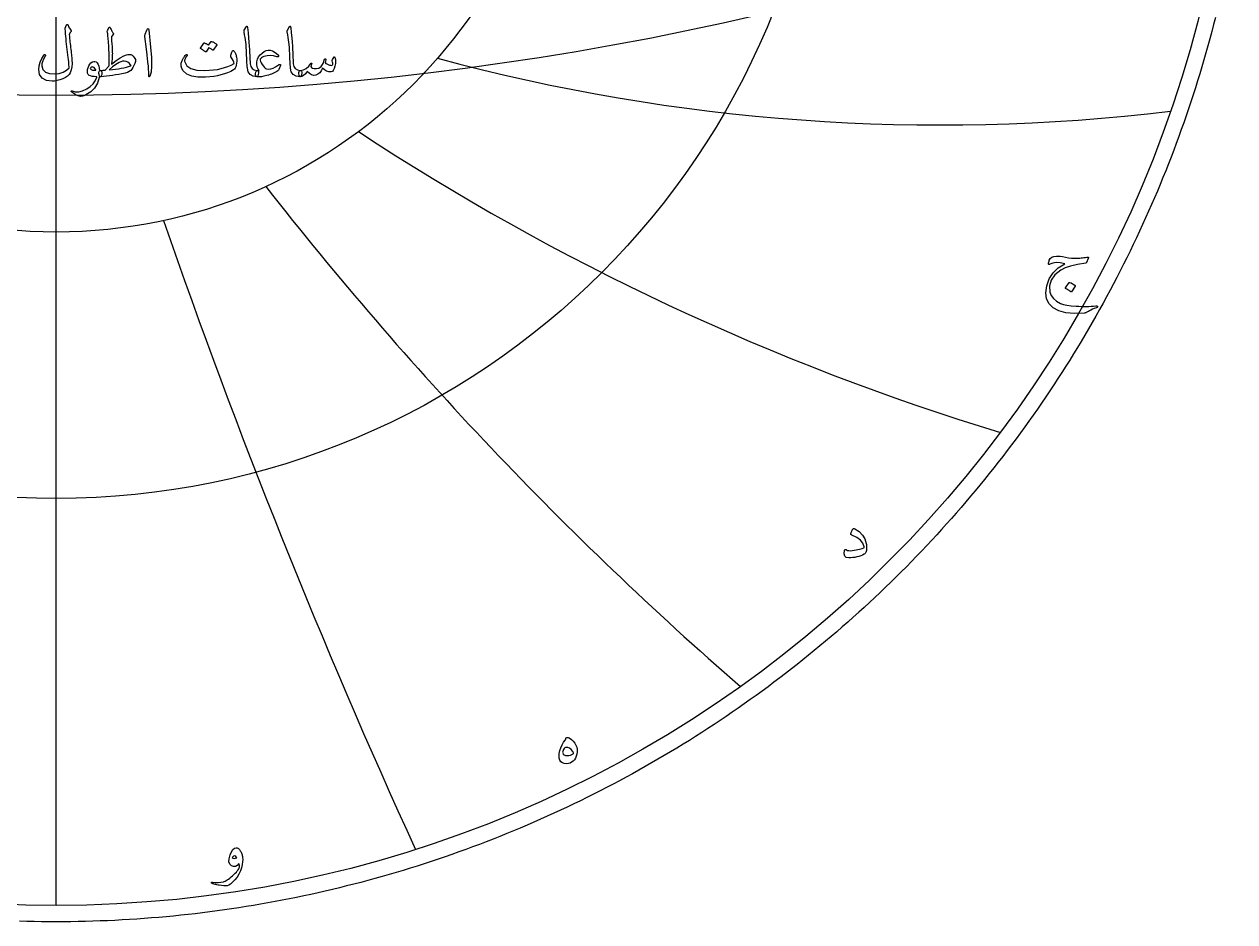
# Model space of a CAD drawing. Header units: millimetres. Extents: x -55 to 55, y -55 to 56.
# Drawn here: x -1.5 to 54, y -54.8 to -13.6 of the extents above; entities that cross this region are included whole.
import ezdxf

# ---------------------------------------------------------------- set-up
doc = ezdxf.new("R2010")
doc.units = ezdxf.units.MM
for name, color, linetype in [('CUT_OUTER', 1, 'Continuous'), ('ENGRAVE', 7, 'Continuous'), ('ENGRAVE_FINE', 8, 'Continuous'), ('TEXT', 5, 'Continuous')]:
    doc.layers.add(name, color=color, linetype=linetype)

msp = doc.modelspace()

# ---------------------------------------------------------------- linework, layer by layer
at = {"layer": 'CUT_OUTER'}
msp.add_lwpolyline([(53.1092, -13.3032), (53.0266, -13.6288), (52.942, -13.9539), (52.8553, -14.2785), (52.7667, -14.6025), (52.6761, -14.926), (52.5836, -15.249), (52.489, -15.5713), (52.3925, -15.8931), (52.294, -16.2143), (52.1935, -16.5348), (52.0911, -16.8548), (51.9867, -17.1741), (51.8803, -17.4927), (51.772, -17.8107), (51.6617, -18.1281), (51.5495, -18.4447), (51.4354, -18.7607), (51.3193, -19.0759), (51.2013, -19.3905), (51.0814, -19.7043), (50.9595, -20.0173), (50.8357, -20.3296), (50.71, -20.6412), (50.5824, -20.9519), (50.4529, -21.2619), (50.3215, -21.5711), (50.1882, -21.8794), (50.053, -22.187), (49.9159, -22.4937), (49.7769, -22.7995), (49.6361, -23.1045), (49.4934, -23.4086), (49.3488, -23.7119), (49.2024, -24.0142), (49.0542, -24.3157), (48.904, -24.6162), (48.7521, -24.9158), (48.5983, -25.2145), (48.4426, -25.5122), (48.2852, -25.809), (48.1259, -26.1048), (47.9648, -26.3996), (47.802, -26.6934), (47.6373, -26.9862), (47.4708, -27.278), (47.3025, -27.5687), (47.1325, -27.8585), (46.9606, -28.1471), (46.787, -28.4347), (46.6117, -28.7213), (46.4346, -29.0067), (46.2557, -29.2911), (46.0751, -29.5744), (45.8928, -29.8565), (45.7087, -30.1376), (45.523, -30.4175), (45.3355, -30.6962), (45.1463, -30.9738), (44.9554, -31.2502), (44.7628, -31.5255), (44.5685, -31.7996), (44.3725, -32.0724), (44.1749, -32.3441), (43.9756, -32.6145), (43.7747, -32.8838), (43.5721, -33.1517), (43.3678, -33.4185), (43.162, -33.6839), (42.9545, -33.9481), (42.7454, -34.2111), (42.5346, -34.4727), (42.3223, -34.733), (42.1084, -34.9921), (41.8929, -35.2498), (41.6758, -35.5062), (41.4572, -35.7612), (41.237, -36.0149), (41.0152, -36.2673), (40.7919, -36.5182), (40.5671, -36.7679), (40.3407, -37.0161), (40.1128, -37.2629), (39.8834, -37.5083), (39.6525, -37.7523), (39.4201, -37.9949), (39.1863, -38.2361), (38.9509, -38.4758), (38.7141, -38.7141), (38.4758, -38.9509), (38.2361, -39.1863), (37.9949, -39.4201), (37.7523, -39.6525), (37.5083, -39.8834), (37.2629, -40.1128), (37.0161, -40.3407), (36.7679, -40.5671), (36.5182, -40.7919), (36.2673, -41.0152), (36.0149, -41.237), (35.7612, -41.4572), (35.5062, -41.6758), (35.2498, -41.8929), (34.9921, -42.1084), (34.733, -42.3223), (34.4727, -42.5346), (34.2111, -42.7454), (33.9481, -42.9545), (33.6839, -43.162), (33.4185, -43.3678), (33.1517, -43.5721), (32.8838, -43.7747), (32.6145, -43.9756), (32.3441, -44.1749), (32.0724, -44.3725), (31.7996, -44.5685), (31.5255, -44.7628), (31.2502, -44.9554), (30.9738, -45.1463), (30.6962, -45.3355), (30.4175, -45.523), (30.1376, -45.7087), (29.8565, -45.8928), (29.5744, -46.0751), (29.2911, -46.2557), (29.0067, -46.4346), (28.7213, -46.6117), (28.4347, -46.787), (28.1471, -46.9606), (27.8585, -47.1325), (27.5687, -47.3025), (27.278, -47.4708), (26.9862, -47.6373), (26.6934, -47.802), (26.3996, -47.9648), (26.1048, -48.1259), (25.809, -48.2852), (25.5122, -48.4426), (25.2145, -48.5983), (24.9158, -48.7521), (24.6162, -48.904), (24.3157, -49.0542), (24.0142, -49.2024), (23.7119, -49.3488), (23.4086, -49.4934), (23.1045, -49.6361), (22.7995, -49.7769), (22.4937, -49.9159), (22.187, -50.053), (21.8794, -50.1882), (21.5711, -50.3215), (21.2619, -50.4529), (20.9519, -50.5824), (20.6412, -50.71), (20.3296, -50.8357), (20.0173, -50.9595), (19.7043, -51.0814), (19.3905, -51.2013), (19.0759, -51.3193), (18.7607, -51.4354), (18.4447, -51.5495), (18.1281, -51.6617), (17.8107, -51.772), (17.4927, -51.8803), (17.1741, -51.9867), (16.8548, -52.0911), (16.5348, -52.1935), (16.2143, -52.294), (15.8931, -52.3925), (15.5713, -52.489), (15.249, -52.5836), (14.926, -52.6761), (14.6025, -52.7667), (14.2785, -52.8553), (13.9539, -52.942), (13.6288, -53.0266), (13.3032, -53.1092), (12.977, -53.1898), (12.6504, -53.2685), (12.3233, -53.3451), (11.9958, -53.4197), (11.6678, -53.4923), (11.3393, -53.5629), (11.0105, -53.6314), (10.6812, -53.698), (10.3515, -53.7625), (10.0214, -53.825), (9.691, -53.8855), (9.3602, -53.944), (9.029, -54.0004), (8.6975, -54.0548), (8.3656, -54.1071), (8.0335, -54.1574), (7.701, -54.2057), (7.3683, -54.2519), (7.0353, -54.2961), (6.702, -54.3383), (6.3684, -54.3784), (6.0347, -54.4164), (5.7007, -54.4524), (5.3664, -54.4864), (5.032, -54.5183), (4.6974, -54.5481), (4.3626, -54.5759), (4.0277, -54.6017), (3.6926, -54.6253), (3.3573, -54.647), (3.0219, -54.6665), (2.6865, -54.6841), (2.3509, -54.6995), (2.0152, -54.7129), (1.6794, -54.7242), (1.3436, -54.7335), (1.0078, -54.7407), (0.6719, -54.7459), (0.3359, -54.749), (0, -54.75), (-0.3359, -54.749), (-0.6719, -54.7459), (-1.0078, -54.7407), (-1.3436, -54.7335), (-1.6794, -54.7242)], dxfattribs=at)
at = {"layer": 'ENGRAVE'}
for points in [[(0, -54), (0, 54)], [(0, -54), (0, -23.1383)]]:
    msp.add_lwpolyline(points, dxfattribs=at)
for radius in [54, 35.3478, 23.1383]:
    msp.add_circle((0, 0), radius, dxfattribs=at)
for centre, radius, start, end in [((40.5108, 70.1668), 88.3967, 254.890012, 276.848499), ((76.1833, 76.1833), 113.3898, 236.651368, 253.120233), ((139.69, 80.65), 165.1278, 218.017817, 228.99706), ((311.2503, 83.3993), 324.163, 199.088471, 204.578093)]:
    msp.add_arc(centre, radius, start, end, dxfattribs=at)
at = {"layer": 'ENGRAVE_FINE'}
msp.add_arc((0, 125.8167), 142.6767, 247.925664, 292.074336, dxfattribs=at)
at = {"layer": 'TEXT'}
for points in [[(0.4726, -13.6462), (0.4782, -13.6365), (0.4854, -13.6295), (0.4942, -13.6253), (0.5046, -13.6239), (0.515, -13.6257), (0.5237, -13.6311), (0.5309, -13.6401), (0.5365, -13.6526), (0.5663, -13.7259), (0.598, -13.7892), (0.6317, -13.8424), (0.6675, -13.8858), (0.678, -13.9013), (0.681, -13.9193), (0.6764, -13.9396), (0.6643, -13.9624), (0.6565, -13.9734), (0.6491, -13.984), (0.6421, -13.9941), (0.6355, -14.0039), (0.6293, -14.0131), (0.6235, -14.0215), (0.6182, -14.0291), (0.6132, -14.0359), (0.6048, -14.0482), (0.5988, -14.063), (0.5952, -14.0802), (0.594, -14.0997), (0.5978, -14.1549), (0.6028, -14.2151), (0.609, -14.2803), (0.6164, -14.3504), (0.6247, -14.4256), (0.6339, -14.5057), (0.6439, -14.5908), (0.6547, -14.681), (0.6668, -14.7709), (0.6774, -14.8554), (0.6867, -14.9345), (0.6946, -15.0083), (0.7013, -15.0769), (0.707, -15.1404), (0.7117, -15.199), (0.7154, -15.2526), (0.7195, -15.4113), (0.7066, -15.5616), (0.6764, -15.7035), (0.6291, -15.837), (0.583, -15.9155), (0.5118, -15.9879), (0.4154, -16.0544), (0.2938, -16.1149), (0.1621, -16.165), (0.0383, -16.2003), (-0.0774, -16.2208), (-0.1852, -16.2266), (-0.4551, -16.1895), (-0.6483, -16.0877), (-0.7649, -15.9212), (-0.8048, -15.6901), (-0.7908, -15.5179), (-0.7457, -15.3492), (-0.6694, -15.1841), (-0.5621, -15.0227), (-0.5539, -15.0133), (-0.5453, -15.0075), (-0.5363, -15.0053), (-0.5269, -15.0067), (-0.517, -15.0105), (-0.5094, -15.0155), (-0.5042, -15.0217), (-0.5014, -15.029), (-0.4994, -15.04), (-0.4998, -15.0506), (-0.5026, -15.0608), (-0.5078, -15.0706), (-0.581, -15.2133), (-0.6315, -15.3348), (-0.6593, -15.4352), (-0.6643, -15.5145), (-0.611, -15.6851), (-0.4958, -15.8043), (-0.3188, -15.8719), (-0.0798, -15.8881), (0.1355, -15.8648), (0.3186, -15.8107), (0.4693, -15.7258), (0.5876, -15.6103), (0.5851, -15.5545), (0.5808, -15.4893), (0.5747, -15.4148), (0.5669, -15.3308), (0.557, -15.2373), (0.5449, -15.134), (0.5306, -15.021), (0.5142, -14.8981), (0.4986, -14.7714), (0.4838, -14.6466), (0.4699, -14.5239), (0.4567, -14.4031), (0.4445, -14.2844), (0.4335, -14.1676), (0.4237, -14.0528), (0.4152, -13.94), (0.4024, -13.8315), (0.403, -13.8191), (0.4048, -13.8075), (0.4078, -13.7967), (0.412, -13.7868)], [(2.4207, -13.7612), (2.4283, -13.753), (2.4351, -13.7476), (2.4411, -13.745), (2.4463, -13.7452), (2.4524, -13.748), (2.4582, -13.7532), (2.4636, -13.7608), (2.4686, -13.7708), (2.4889, -13.8139), (2.5081, -13.8538), (2.5264, -13.8905), (2.5437, -13.9241), (2.5601, -13.954), (2.576, -13.98), (2.5913, -14.0019), (2.6059, -14.0199), (2.6167, -14.0347), (2.6203, -14.0502), (2.6167, -14.0666), (2.6059, -14.0838), (2.5421, -14.1636), (2.5339, -14.1774), (2.5285, -14.1931), (2.5259, -14.2109), (2.5261, -14.2307), (2.5365, -14.3814), (2.5453, -14.5141), (2.5524, -14.6289), (2.558, -14.7257), (2.5622, -14.8047), (2.5652, -14.8662), (2.567, -14.9101), (2.5676, -14.9364), (2.5669, -15.0143), (2.5648, -15.0881), (2.5613, -15.158), (2.5564, -15.2239), (2.5503, -15.2857), (2.5433, -15.3436), (2.5352, -15.3975), (2.5261, -15.4474), (2.7431, -15.2813), (2.9309, -15.1536), (3.0896, -15.0642), (3.2191, -15.0131), (3.2768, -14.9995), (3.3285, -14.9939), (3.3742, -14.9963), (3.4139, -15.0067), (3.47, -15.0358), (3.5233, -15.0817), (3.5738, -15.1444), (3.6215, -15.2239), (3.6289, -15.2428), (3.6319, -15.2646), (3.6305, -15.2891), (3.6247, -15.3165), (3.5929, -15.4147), (3.5552, -15.5081), (3.5115, -15.5967), (3.4618, -15.6805), (3.4135, -15.7344), (3.3452, -15.7811), (3.257, -15.8206), (3.1488, -15.853), (3.004, -15.885), (2.8602, -15.9141), (2.7174, -15.9401), (2.5756, -15.9632), (2.435, -15.983), (2.2958, -15.9995), (2.1579, -16.0126), (2.0215, -16.0222), (2.0061, -16.0179), (1.992, -16.0047), (1.979, -15.9827), (1.9672, -15.952), (1.9568, -15.9143), (1.9513, -15.8777), (1.9505, -15.8424), (1.9545, -15.8083), (1.9634, -15.7785), (1.9776, -15.7564), (1.997, -15.7418), (2.0215, -15.7348), (2.0542, -15.733), (2.085, -15.7308), (2.114, -15.7282), (2.1413, -15.7252), (2.1667, -15.7222), (2.1904, -15.7197), (2.2122, -15.7175), (2.2323, -15.7157), (2.4111, -15.5432), (2.4127, -15.5357), (2.4143, -15.526), (2.4159, -15.5142), (2.4175, -15.5001), (2.4191, -15.4838), (2.4207, -15.4654), (2.4223, -15.4447), (2.4239, -15.4219), (2.4253, -15.397), (2.4263, -15.3704), (2.4269, -15.3419), (2.4271, -15.3117), (2.4271, -15.2798), (2.4271, -15.2466), (2.4271, -15.212), (2.4271, -15.176), (2.4267, -15.1352), (2.4255, -15.0865), (2.4235, -15.0298), (2.4207, -14.9652), (2.4171, -14.8929), (2.4127, -14.8135), (2.4075, -14.7269), (2.4015, -14.633), (2.3878, -14.4249), (2.3752, -14.2602), (2.3638, -14.139), (2.3536, -14.0614), (2.3455, -14.0115), (2.3401, -13.9736), (2.3375, -13.9476), (2.3377, -13.9337), (2.3474, -13.9073), (2.3572, -13.8826), (2.3673, -13.8594), (2.3776, -13.8379), (2.3881, -13.8175), (2.3988, -13.7979), (2.4096, -13.7792), (2.4207, -13.7612)], [(4.1548, -13.8826), (4.1853, -13.8235), (4.2099, -13.8027), (4.2285, -13.8203), (4.241, -13.8762), (4.3145, -14.6586), (4.3582, -15.1388), (4.368, -15.5225), (4.3438, -15.8095), (4.2857, -15.9999), (4.2752, -16.0155), (4.2658, -16.0238), (4.2576, -16.025), (4.2506, -16.019), (4.245, -16.0097), (4.241, -15.9975), (4.2386, -15.9825), (4.2378, -15.9648), (4.2378, -15.8264), (4.2315, -15.6797), (4.2187, -15.5246), (4.1995, -15.3612), (4.1953, -15.3185), (4.1827, -15.2031), (4.1618, -15.0151), (4.1325, -14.7544), (4.0622, -14.1764), (4.0606, -14.1456), (4.0622, -14.1173), (4.067, -14.0913), (4.075, -14.0678)], [(8.7152, -13.7229), (8.7214, -13.7133), (8.7272, -13.7069), (8.7326, -13.7037), (8.7375, -13.7037), (8.7451, -13.7079), (8.7519, -13.7205), (8.7579, -13.7414), (8.7631, -13.7708), (8.7894, -14.0093), (8.811, -14.2299), (8.8278, -14.4325), (8.8397, -14.6171), (8.8474, -14.775), (8.8545, -14.9165), (8.861, -15.0416), (8.8669, -15.1504), (8.872, -15.2428), (8.8761, -15.3189), (8.8792, -15.3785), (8.8813, -15.4219), (8.9096, -15.5516), (8.9723, -15.647), (9.0693, -15.7081), (9.2006, -15.7348), (9.2371, -15.7444), (9.2605, -15.7668), (9.2707, -15.8019), (9.2677, -15.8498), (9.2527, -15.9252), (9.2365, -15.9791), (9.2192, -16.0115), (9.2006, -16.0222), (9.0158, -15.9979), (8.8797, -15.9248), (8.7922, -15.8031), (8.7535, -15.6326), (8.7474, -15.5511), (8.7419, -15.4694), (8.737, -15.3874), (8.7328, -15.3053), (8.7289, -15.223), (8.7252, -15.1404), (8.7217, -15.0577), (8.7184, -14.9748), (8.7124, -14.8166), (8.704, -14.6742), (8.6932, -14.5475), (8.6801, -14.4366), (8.6645, -14.3302), (8.6465, -14.2167), (8.6262, -14.0962), (8.6034, -13.9688), (8.6004, -13.9458), (8.601, -13.9249), (8.6052, -13.9059), (8.613, -13.889)], [(10.692, -13.7229), (10.6982, -13.7133), (10.704, -13.7069), (10.7094, -13.7037), (10.7144, -13.7037), (10.7219, -13.7079), (10.7287, -13.7205), (10.7347, -13.7414), (10.7399, -13.7708), (10.7662, -14.0093), (10.7878, -14.2299), (10.8046, -14.4325), (10.8165, -14.6171), (10.8242, -14.775), (10.8313, -14.9165), (10.8378, -15.0416), (10.8437, -15.1504), (10.8488, -15.2428), (10.8529, -15.3189), (10.856, -15.3785), (10.8581, -15.4219), (10.8864, -15.5516), (10.9491, -15.647), (11.0461, -15.7081), (11.1774, -15.7348), (11.2139, -15.7444), (11.2373, -15.7668), (11.2475, -15.8019), (11.2445, -15.8498), (11.2295, -15.9252), (11.2133, -15.9791), (11.196, -16.0115), (11.1774, -16.0222), (10.9926, -15.9979), (10.8565, -15.9248), (10.769, -15.8031), (10.7303, -15.6326), (10.7242, -15.5511), (10.7187, -15.4694), (10.7139, -15.3874), (10.7096, -15.3053), (10.7057, -15.223), (10.702, -15.1404), (10.6985, -15.0577), (10.6952, -14.9748), (10.6892, -14.8166), (10.6808, -14.6742), (10.67, -14.5475), (10.6569, -14.4366), (10.6413, -14.3302), (10.6233, -14.2167), (10.603, -14.0962), (10.5802, -13.9688), (10.5772, -13.9458), (10.5778, -13.9249), (10.582, -13.9059), (10.5898, -13.889)], [(7.0929, -14.4095), (7.0969, -14.4055), (7.1025, -14.4031), (7.1096, -14.4023), (7.1184, -14.4031), (7.1499, -14.4149), (7.1803, -14.4279), (7.2097, -14.442), (7.2382, -14.4574), (7.2658, -14.4742), (7.2929, -14.4925), (7.3193, -14.5125), (7.3452, -14.534), (7.3502, -14.5406), (7.3523, -14.5476), (7.3517, -14.555), (7.3484, -14.5628), (7.1951, -14.8055), (7.1909, -14.8087), (7.1847, -14.8087), (7.1765, -14.8055), (7.1663, -14.7991), (7.1593, -14.7932), (7.148, -14.7851), (7.1322, -14.7749), (7.112, -14.7624), (7.0873, -14.7475), (7.0577, -14.7301), (7.0234, -14.71), (6.9843, -14.6873), (6.8629, -14.8758), (6.8573, -14.8815), (6.8502, -14.8829), (6.8414, -14.8799), (6.831, -14.8726), (6.822, -14.8662), (6.8078, -14.8566), (6.7885, -14.8438), (6.7639, -14.8279), (6.7338, -14.8087), (6.6977, -14.7863), (6.6556, -14.7608), (6.6075, -14.732), (6.6025, -14.7273), (6.6003, -14.7225), (6.6009, -14.7177), (6.6043, -14.7129), (6.7607, -14.4798), (6.7647, -14.4758), (6.7703, -14.4734), (6.7775, -14.4726), (6.7863, -14.4734), (6.813, -14.4821), (6.839, -14.4921), (6.8641, -14.5036), (6.8885, -14.5165), (6.912, -14.5306), (6.9348, -14.5456), (6.9567, -14.5617), (6.9779, -14.5788)], [(8.134, -14.8342), (8.1554, -14.8612), (8.1751, -14.8909), (8.1929, -14.9235), (8.209, -14.9588), (8.2233, -14.9967), (8.2358, -15.037), (8.2464, -15.0797), (8.2553, -15.1249), (8.2669, -15.2155), (8.2697, -15.3053), (8.2637, -15.3943), (8.2489, -15.4825), (8.2266, -15.5612), (8.1978, -15.6246), (8.1627, -15.6729), (8.1212, -15.7061), (7.9895, -15.7757), (7.8497, -15.8378), (7.702, -15.8923), (7.5464, -15.9392), (7.3827, -15.9781), (7.211, -16.0087), (7.0314, -16.0308), (6.8438, -16.0446), (6.4921, -16.041), (6.2035, -15.9919), (5.9779, -15.8973), (5.8155, -15.7572), (5.7488, -15.6476), (5.718, -15.5296), (5.7232, -15.4033), (5.7644, -15.2686), (5.7782, -15.2395), (5.7943, -15.2099), (5.8126, -15.1796), (5.833, -15.1488), (5.8557, -15.1174), (5.8805, -15.0853), (5.9076, -15.0527), (5.9368, -15.0195), (5.9466, -15.0101), (5.9568, -15.0043), (5.9673, -15.0021), (5.9783, -15.0035), (5.9857, -15.0063), (5.9919, -15.0115), (5.9969, -15.0191), (6.0007, -15.029), (6.0025, -15.0384), (6.0015, -15.0474), (5.9977, -15.056), (5.9911, -15.0642), (5.9638, -15.0967), (5.9392, -15.1304), (5.9174, -15.1654), (5.8985, -15.2015), (5.8855, -15.236), (5.8785, -15.2694), (5.8775, -15.3015), (5.8825, -15.3324), (5.9823, -15.5131), (6.1699, -15.6398), (6.4454, -15.7127), (6.8086, -15.7316), (7.0083, -15.7239), (7.1987, -15.7073), (7.3796, -15.6816), (7.5511, -15.647), (7.7135, -15.6034), (7.8669, -15.5508), (8.0113, -15.4892), (8.1467, -15.4187), (8.1336, -15.3528), (8.1036, -15.2797), (8.0569, -15.1995), (7.9935, -15.1121), (7.9915, -15.1037), (7.9919, -15.0881), (7.9946, -15.0654), (7.9998, -15.0354), (8.0012, -15.0324), (8.0022, -15.0298), (8.0028, -15.0277), (8.003, -15.0259), (8.0134, -14.9851), (8.0286, -14.9396), (8.0485, -14.8893), (8.0733, -14.8342), (8.0843, -14.8175), (8.098, -14.8119), (8.1146, -14.8175), (8.134, -14.8342)], [(10.2768, -15.5017), (10.1906, -15.6933), (10.1796, -15.7123), (10.1691, -15.7276), (10.1589, -15.7394), (10.1491, -15.7476), (10.0994, -15.7816), (10.0461, -15.8135), (9.9892, -15.8431), (9.9287, -15.8705), (9.8649, -15.8962), (9.7978, -15.9204), (9.7275, -15.9433), (9.6541, -15.9648), (9.5168, -15.9983), (9.3954, -16.019), (9.29, -16.027), (9.2006, -16.0222), (9.1665, -16.0067), (9.1439, -15.9759), (9.1329, -15.93), (9.1335, -15.869), (9.1417, -15.8139), (9.1535, -15.7731), (9.1689, -15.7468), (9.1878, -15.7348), (9.191, -15.7348), (9.1942, -15.7348), (9.1974, -15.7348), (9.2006, -15.7348), (9.2244, -15.7372), (9.2477, -15.738), (9.2707, -15.7372), (9.2932, -15.7348), (9.2545, -15.6775), (9.2246, -15.6143), (9.2034, -15.545), (9.191, -15.4698), (9.1892, -15.335), (9.2126, -15.2151), (9.2611, -15.1099), (9.3347, -15.0195), (9.4296, -14.935), (9.5224, -14.8702), (9.6132, -14.8249), (9.702, -14.7991), (9.7978, -14.7993), (9.9064, -14.835), (10.0277, -14.9063), (10.1619, -15.0131), (10.177, -15.0296), (10.1842, -15.0474), (10.1834, -15.0664), (10.1746, -15.0865), (10.1621, -15.1021), (10.1467, -15.1105), (10.1285, -15.1117), (10.1076, -15.1057), (9.9573, -15.0622), (9.8066, -15.0466), (9.6555, -15.059), (9.504, -15.0993), (9.4439, -15.1247), (9.3978, -15.1528), (9.3657, -15.1837), (9.3475, -15.2175), (9.3431, -15.2602), (9.3555, -15.3149), (9.3846, -15.3815), (9.4305, -15.4602), (9.4864, -15.5396), (9.5391, -15.5991), (9.5886, -15.6386), (9.6349, -15.6582), (9.7357, -15.6682), (9.8369, -15.6566), (9.9385, -15.6234), (10.0405, -15.5688), (10.1331, -15.5049), (10.181, -15.4745), (10.2194, -15.457), (10.2481, -15.4522), (10.2673, -15.4602), (10.275, -15.47), (10.2792, -15.4801), (10.2798, -15.4907), (10.2768, -15.5017)], [(1.9576, -16.0574), (1.8828, -16.3202), (1.7572, -16.5404), (1.581, -16.7178), (1.3541, -16.8526), (1.3223, -16.8662), (1.291, -16.8785), (1.2601, -16.8894), (1.2295, -16.8989), (1.1996, -16.9068), (1.1704, -16.9128), (1.1421, -16.9171), (1.1145, -16.9196), (1.0459, -16.9098), (0.9549, -16.8741), (0.8415, -16.8124), (0.7058, -16.7248), (0.6912, -16.7122), (0.6826, -16.7001), (0.68, -16.6883), (0.6834, -16.6769), (0.691, -16.6681), (0.701, -16.6641), (0.7134, -16.6649), (0.7281, -16.6705), (0.8692, -16.7162), (1.0275, -16.716), (1.203, -16.6699), (1.3956, -16.5779), (1.5529, -16.4711), (1.683, -16.3456), (1.786, -16.2013), (1.8618, -16.0382), (1.8612, -16.0324), (1.8594, -16.0278), (1.8564, -16.0244), (1.8523, -16.0222), (1.7423, -16.0159), (1.6487, -16.0031), (1.5714, -15.9839), (1.5105, -15.9584), (1.4634, -15.9189), (1.4339, -15.8642), (1.4219, -15.7943), (1.4275, -15.7093), (1.4293, -15.698), (1.4315, -15.6865), (1.4341, -15.6748), (1.4371, -15.663), (1.4405, -15.6507), (1.4443, -15.6378), (1.4485, -15.6243), (1.4531, -15.6103), (1.4906, -15.5191), (1.5361, -15.4434), (1.5896, -15.3833), (1.6511, -15.3388), (1.7139, -15.3145), (1.7716, -15.3149), (1.8241, -15.34), (1.8714, -15.3899), (1.9127, -15.4594), (1.9441, -15.54), (1.9654, -15.6318), (1.9768, -15.7348), (1.9831, -15.7347), (1.9892, -15.7344), (1.9951, -15.7339), (2.0008, -15.7332), (2.0064, -15.7325), (2.0123, -15.732), (2.0184, -15.7317), (2.0247, -15.7316), (2.0463, -15.7362), (2.063, -15.75), (2.075, -15.7729), (2.0822, -15.8051), (2.0852, -15.8404), (2.0846, -15.8761), (2.0804, -15.9123), (2.0726, -15.9488), (2.0624, -15.9809), (2.0511, -16.0039), (2.0385, -16.0177), (2.0247, -16.0222), (1.964, -16.0222), (1.9636, -16.028), (1.9624, -16.0358), (1.9604, -16.0456), (1.9576, -16.0574)], [(3.1073, -15.3005), (3.0912, -15.3011), (3.0746, -15.3029), (3.0576, -15.3059), (3.0403, -15.3101), (2.8834, -15.3718), (2.7289, -15.4578), (2.5768, -15.5682), (2.4271, -15.7029), (2.5766, -15.6889), (2.7185, -15.6725), (2.8528, -15.6538), (2.9796, -15.6326), (3.0987, -15.6089), (3.2103, -15.5823), (3.3143, -15.553), (3.4107, -15.5209), (3.4197, -15.5171), (3.4243, -15.5121), (3.4245, -15.5059), (3.4203, -15.4985), (3.3516, -15.4143), (3.2766, -15.3532), (3.1951, -15.3153), (3.1073, -15.3005)], [(12.7263, -15.1121), (12.7333, -15.1073), (12.7415, -15.1089), (12.7508, -15.1169), (12.7614, -15.1312), (12.7728, -15.1556), (12.7814, -15.1903), (12.7872, -15.2354), (12.7902, -15.2909), (12.7912, -15.354), (12.7878, -15.4155), (12.78, -15.4753), (12.7678, -15.5336), (12.7323, -15.647), (12.6928, -15.7284), (12.6492, -15.7779), (12.6017, -15.7955), (12.4894, -15.7889), (12.3854, -15.7596), (12.2898, -15.7075), (12.2025, -15.6326), (12.1427, -15.7506), (12.0716, -15.8426), (11.9894, -15.9087), (11.896, -15.9488), (11.798, -15.9576), (11.6988, -15.9328), (11.5984, -15.8745), (11.4968, -15.7827), (11.4145, -15.8875), (11.3339, -15.9624), (11.2549, -16.0073), (11.1774, -16.0222), (11.1619, -16.0135), (11.1471, -15.9871), (11.1331, -15.9432), (11.1199, -15.8817), (11.1151, -15.821), (11.1231, -15.7763), (11.1439, -15.7476), (11.1774, -15.7348), (11.3247, -15.7015), (11.4537, -15.6366), (11.5642, -15.5402), (11.6565, -15.4123), (11.6614, -15.4053), (11.6668, -15.4003), (11.6726, -15.3973), (11.6788, -15.3963), (11.6864, -15.3971), (11.6932, -15.3995), (11.6992, -15.4035), (11.7044, -15.4091), (11.7073, -15.4262), (11.7004, -15.4554), (11.6834, -15.4965), (11.6565, -15.5496), (11.6918, -15.5905), (11.7467, -15.6207), (11.8211, -15.64), (11.9151, -15.6486), (12.0323, -15.624), (12.1347, -15.544), (12.2223, -15.4085), (12.2952, -15.2175), (12.2988, -15.2077), (12.3031, -15.2007), (12.3083, -15.1965), (12.3143, -15.1951), (12.3233, -15.1959), (12.3311, -15.1983), (12.3377, -15.2023), (12.3431, -15.2079), (12.3471, -15.2159), (12.3495, -15.2239), (12.3502, -15.2318), (12.3495, -15.2398), (12.3175, -15.374), (12.3548, -15.4071), (12.3997, -15.4362), (12.4522, -15.4614), (12.5123, -15.4825), (12.5708, -15.4963), (12.6153, -15.4993), (12.6459, -15.4915), (12.6624, -15.473), (12.6678, -15.4446), (12.6648, -15.4043), (12.6534, -15.352), (12.6337, -15.2877), (12.6371, -15.2696), (12.6536, -15.2342), (12.6834, -15.1817), (12.7263, -15.1121)], [(1.8044, -15.6997), (1.7708, -15.6412), (1.7341, -15.5999), (1.6942, -15.5757), (1.6511, -15.5688), (1.6253, -15.5755), (1.6024, -15.5863), (1.5822, -15.6011), (1.5648, -15.6199), (1.5592, -15.6298), (1.5585, -15.6406), (1.5624, -15.6522), (1.5712, -15.6646), (1.6042, -15.6935), (1.6519, -15.7133), (1.7143, -15.7238), (1.7916, -15.7252), (1.7996, -15.7236), (1.8044, -15.7189), (1.806, -15.7109), (1.8044, -15.6997)], [(47.2886, -24.3491), (47.2068, -24.533), (47.1994, -24.5452), (47.1907, -24.5543), (47.1806, -24.5605), (47.1694, -24.5637), (46.7915, -24.6233), (46.4753, -24.6966), (46.2209, -24.7834), (46.0282, -24.8839), (45.758, -25.1043), (45.5845, -25.3463), (45.5077, -25.6101), (45.5275, -25.8956), (45.5875, -26.0502), (45.6893, -26.1869), (45.8328, -26.3057), (46.018, -26.4066), (46.1481, -26.4517), (46.3101, -26.4883), (46.504, -26.5165), (46.7299, -26.536), (46.85, -26.5418), (46.9684, -26.5454), (47.0851, -26.5469), (47.2, -26.5463), (47.3129, -26.5437), (47.4231, -26.5394), (47.5309, -26.5335), (47.636, -26.5258), (47.6607, -26.5241), (47.6803, -26.5258), (47.6948, -26.5309), (47.7042, -26.5394), (47.7093, -26.5499), (47.711, -26.5607), (47.7093, -26.572), (47.7042, -26.5837), (47.7005, -26.59), (47.6961, -26.5952), (47.6911, -26.5994), (47.6854, -26.6025), (47.6794, -26.6051), (47.6731, -26.608), (47.6666, -26.6111), (47.6599, -26.6144), (47.5617, -26.6457), (47.4751, -26.6783), (47.3999, -26.7121), (47.3363, -26.7472), (47.2955, -26.7726), (47.2584, -26.7941), (47.2248, -26.8117), (47.1949, -26.8256), (47.169, -26.8362), (47.1476, -26.8443), (47.1307, -26.8499), (47.1183, -26.8528), (46.6524, -26.8701), (46.2564, -26.8367), (45.9303, -26.7526), (45.6739, -26.6178), (45.4887, -26.433), (45.3793, -26.2022), (45.3456, -25.9254), (45.3878, -25.6027), (45.4994, -25.2776), (45.6739, -25.0006), (45.9115, -24.7717), (46.2122, -24.591), (45.9992, -24.5503), (45.8136, -24.5407), (45.6552, -24.5622), (45.524, -24.6148), (45.5126, -24.6191), (45.5019, -24.6216), (45.4921, -24.6225), (45.4832, -24.6216), (45.4757, -24.6188), (45.4704, -24.6139), (45.4672, -24.6069), (45.4661, -24.5978), (45.4708, -24.5554), (45.4781, -24.5135), (45.4879, -24.4719), (45.5002, -24.4309), (45.5436, -24.351), (45.6126, -24.292), (45.7071, -24.2539), (45.8272, -24.2367), (45.9032, -24.2373), (45.9984, -24.2461), (46.1127, -24.2629), (46.2462, -24.2878), (46.384, -24.3127), (46.5111, -24.3295), (46.6275, -24.3382), (46.7333, -24.3389), (46.7842, -24.3366), (46.8381, -24.3333), (46.8949, -24.329), (46.9548, -24.3235), (47.0176, -24.3168), (47.0834, -24.3086), (47.1521, -24.299), (47.2239, -24.2878), (47.265, -24.2865), (47.2894, -24.2963), (47.2973, -24.3172), (47.2886, -24.3491)], [(46.4097, -25.4528), (46.414, -25.4485), (46.4199, -25.446), (46.4276, -25.4451), (46.437, -25.446), (46.5032, -25.4728), (46.5656, -25.5056), (46.6241, -25.5443), (46.6788, -25.589), (46.6842, -25.5959), (46.6865, -25.6027), (46.6859, -25.6095), (46.6822, -25.6163), (46.5221, -25.8752), (46.5162, -25.8814), (46.5085, -25.8829), (46.4991, -25.8797), (46.4881, -25.8718), (46.4785, -25.865), (46.4634, -25.8547), (46.4427, -25.8411), (46.4165, -25.8241), (46.3844, -25.8037), (46.3459, -25.7798), (46.3009, -25.7526), (46.2496, -25.7219), (46.2428, -25.7168), (46.2394, -25.7117), (46.2394, -25.7066), (46.2428, -25.7015)], [(36.4074, -36.9556), (36.4209, -36.9151), (36.4342, -36.8785), (36.4473, -36.8461), (36.4602, -36.8177), (36.4726, -36.7931), (36.4845, -36.7721), (36.4956, -36.7547), (36.5062, -36.741), (36.5226, -36.7278), (36.5411, -36.7223), (36.5617, -36.7244), (36.5845, -36.7342), (36.7861, -36.8694), (36.9413, -37.0263), (37.0501, -37.2049), (37.1125, -37.4053), (37.1212, -37.4625), (37.127, -37.5185), (37.1298, -37.5732), (37.1295, -37.6267), (37.1261, -37.6784), (37.1193, -37.728), (37.1091, -37.7755), (37.0955, -37.8209), (37.0833, -37.8451), (37.0674, -37.8668), (37.0476, -37.886), (37.0239, -37.9026), (36.9426, -37.9424), (36.8587, -37.9767), (36.7723, -38.0054), (36.6833, -38.0286), (36.5922, -38.0467), (36.4994, -38.0602), (36.4048, -38.0689), (36.3086, -38.0729), (36.1945, -38.0538), (36.1246, -37.9895), (36.0991, -37.88), (36.1178, -37.7255), (36.1242, -37.7087), (36.1332, -37.6957), (36.1447, -37.6865), (36.1587, -37.6812), (36.1708, -37.6827), (36.1834, -37.6871), (36.1964, -37.6946), (36.2098, -37.705), (36.2513, -37.7274), (36.3077, -37.7399), (36.3791, -37.7427), (36.4653, -37.7357), (36.6524, -37.7084), (36.8051, -37.6778), (36.9232, -37.6437), (37.0069, -37.6062), (37.0112, -37.6011), (37.0137, -37.5926), (37.0146, -37.5807), (37.0137, -37.5654), (36.956, -37.4044), (36.8443, -37.2622), (36.6784, -37.1387), (36.4585, -37.034), (36.4297, -37.0188), (36.4116, -37.0007), (36.4042, -36.9797), (36.4074, -36.9556)], [(23.359, -46.315), (23.3881, -46.3016), (23.4211, -46.2988), (23.458, -46.3067), (23.4986, -46.3252), (23.5997, -46.3929), (23.6851, -46.47), (23.7547, -46.5564), (23.8086, -46.6522), (23.8459, -46.7521), (23.8657, -46.8541), (23.868, -46.9582), (23.8529, -47.0644), (23.8254, -47.1613), (23.7873, -47.2475), (23.7386, -47.3231), (23.6792, -47.388), (23.6121, -47.4402), (23.5403, -47.4774), (23.4639, -47.4998), (23.3828, -47.5073), (23.2768, -47.4996), (23.1903, -47.4698), (23.1235, -47.4178), (23.0762, -47.3437), (23.0479, -47.2537), (23.0379, -47.1504), (23.0462, -47.034), (23.0728, -46.9043), (23.116, -46.7698), (23.1742, -46.642), (23.2472, -46.5211), (23.3351, -46.407), (23.3381, -46.4016), (23.3402, -46.3925), (23.3415, -46.3795), (23.3419, -46.3627), (23.343, -46.3444), (23.3462, -46.3303), (23.3515, -46.3205), (23.359, -46.315)], [(23.6826, -47.0474), (23.6968, -47.0295), (23.6987, -47.0065), (23.6883, -46.9784), (23.6655, -46.9452), (23.5865, -46.8592), (23.5097, -46.7987), (23.435, -46.7638), (23.3624, -46.7544), (23.3279, -46.7606), (23.2959, -46.7791), (23.2666, -46.81), (23.2397, -46.8532), (23.2182, -46.8998), (23.2048, -46.9409), (23.1995, -46.9765), (23.2023, -47.0065), (23.2261, -47.0616), (23.267, -47.101), (23.3249, -47.1247), (23.3998, -47.1325), (23.4827, -47.1272), (23.5574, -47.1113), (23.624, -47.0846), (23.6826, -47.0474)], [(7.9668, -51.6853), (8.029, -51.5409), (8.0963, -51.4383), (8.1687, -51.3774), (8.2462, -51.3582), (8.2947, -51.3668), (8.3416, -51.3923), (8.3867, -51.4349), (8.4301, -51.4945), (8.451, -51.529), (8.4693, -51.5643), (8.4851, -51.6005), (8.4983, -51.6376), (8.5095, -51.6757), (8.5195, -51.7151), (8.5283, -51.7557), (8.5357, -51.7977), (8.5428, -51.8911), (8.5366, -52.0012), (8.5172, -52.1279), (8.4846, -52.2712), (8.4365, -52.4196), (8.3705, -52.5616), (8.2866, -52.6972), (8.1849, -52.8264), (8.0782, -52.939), (7.983, -53.0214), (7.8994, -53.0736), (7.8272, -53.0955), (7.7535, -53.0994), (7.6688, -53.0972), (7.573, -53.0891), (7.4661, -53.0751), (7.4119, -53.0663), (7.3618, -53.0568), (7.3157, -53.0467), (7.2736, -53.0359), (7.2354, -53.025), (7.2008, -53.0142), (7.1698, -53.0037), (7.1425, -52.9933), (7.1263, -52.9844), (7.1152, -52.9746), (7.1093, -52.964), (7.1084, -52.9525), (7.1137, -52.941), (7.1229, -52.9337), (7.1359, -52.9307), (7.1527, -52.932), (7.2841, -52.9448), (7.4124, -52.9456), (7.5378, -52.9346), (7.6603, -52.9116), (7.6981, -52.8999), (7.7399, -52.8818), (7.7858, -52.8573), (7.8357, -52.8264), (7.8897, -52.7892), (7.9477, -52.7455), (8.0097, -52.6955), (8.0759, -52.6391), (8.1406, -52.5807), (8.1985, -52.5249), (8.2496, -52.4717), (8.2939, -52.4211), (8.3311, -52.3727), (8.3611, -52.3265), (8.3839, -52.2825), (8.3995, -52.2405), (8.3905, -52.1771), (8.3807, -52.1298), (8.3701, -52.0987), (8.3586, -52.0838), (8.2894, -52.1654), (8.2113, -52.209), (8.1242, -52.2147), (8.0282, -52.1826), (7.949, -52.1132), (7.9123, -52.0072), (7.9183, -51.8645), (7.9668, -51.6853)], [(8.2768, -51.8113), (8.2266, -51.7504), (8.1746, -51.7278), (8.121, -51.7436), (8.0656, -51.7977), (8.1108, -51.8343), (8.161, -51.8488), (8.2164, -51.8411), (8.2768, -51.8113)]]:
    msp.add_lwpolyline(points, close=True, dxfattribs=at)

doc.saveas('drawing.dxf')
